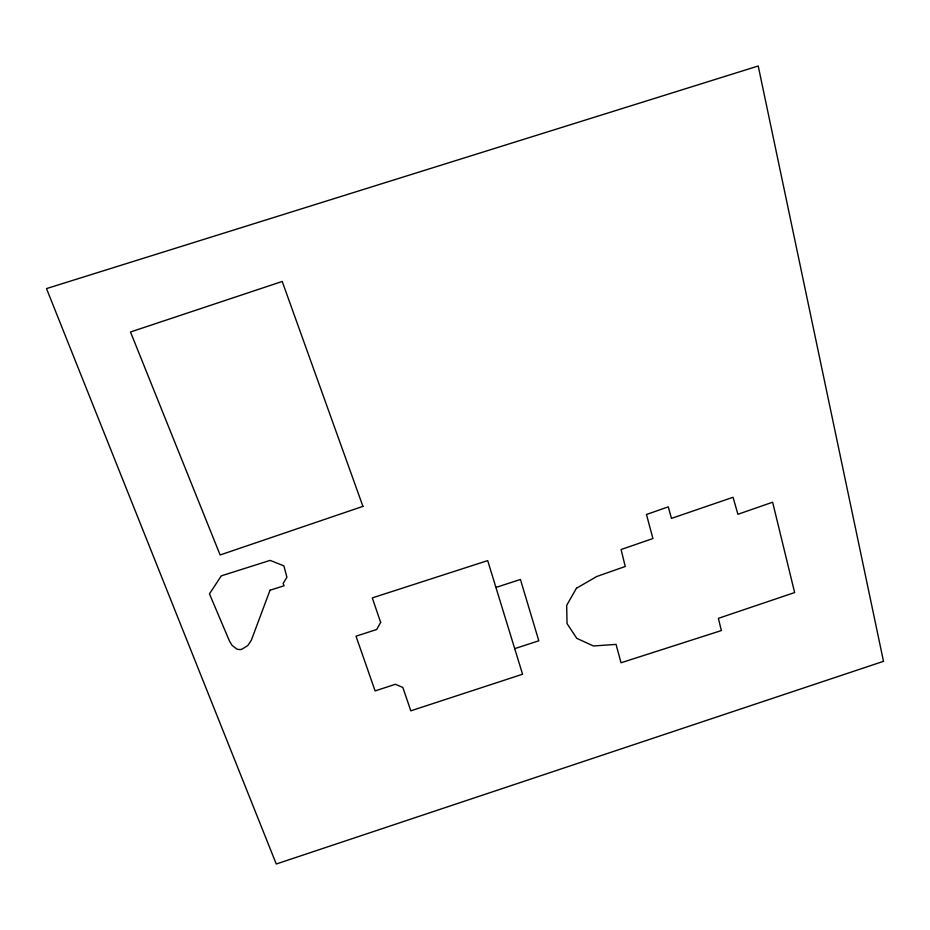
<?xml version="1.0" encoding="UTF-8"?>
<svg xmlns="http://www.w3.org/2000/svg" width="930" height="930" viewBox="0 0 930 930"><rect width="100%" height="100%" fill="white"/><g stroke="black" fill="none" stroke-linecap="round" stroke-linejoin="round"><path stroke-width="1.4" d="M514.72 648.652L538.807 640.793L520.428 579.483L495.923 587.435M270.026 590.225L251.333 640.259L247.775 645.583L241.649 649.338A7.556 6.754 -5.7 0 1 236.72 648.989L232.07 645.362L229.396 640.875L209.459 593.851L221.305 575.856L270.119 560.383L283.894 565.87L286.893 577.263L283.104 583.494L284.103 585.761L270.026 590.225M380.661 622.437L376.65 629.505L356.004 636.201L375.104 690.909L395.424 684.282L402.841 687.456L410.804 710.822L522.567 674.238L487.692 560.604L372.291 597.897L380.661 622.437M576.437 588.272L566.672 605.36L567.033 623.588L576.763 638.329L593.421 645.978L616.055 644.385L621.019 662.776L721.343 630.575L718.39 618.334L794.627 592.561L772.632 502.212L737.909 514.29L733.061 497.271L671.472 518.394L668.275 506.85L646.478 514.488L652.918 538.551L621.077 549.525L625.239 566.486L596.723 576.507L576.437 588.272M362.944 506.373L220.131 554.966L130.491 331.987L282.22 281.465L362.944 506.373M883.5 661.323L276.268 864.005L46.5 288.591L758.217 65.995L883.5 661.323"/></g></svg>
